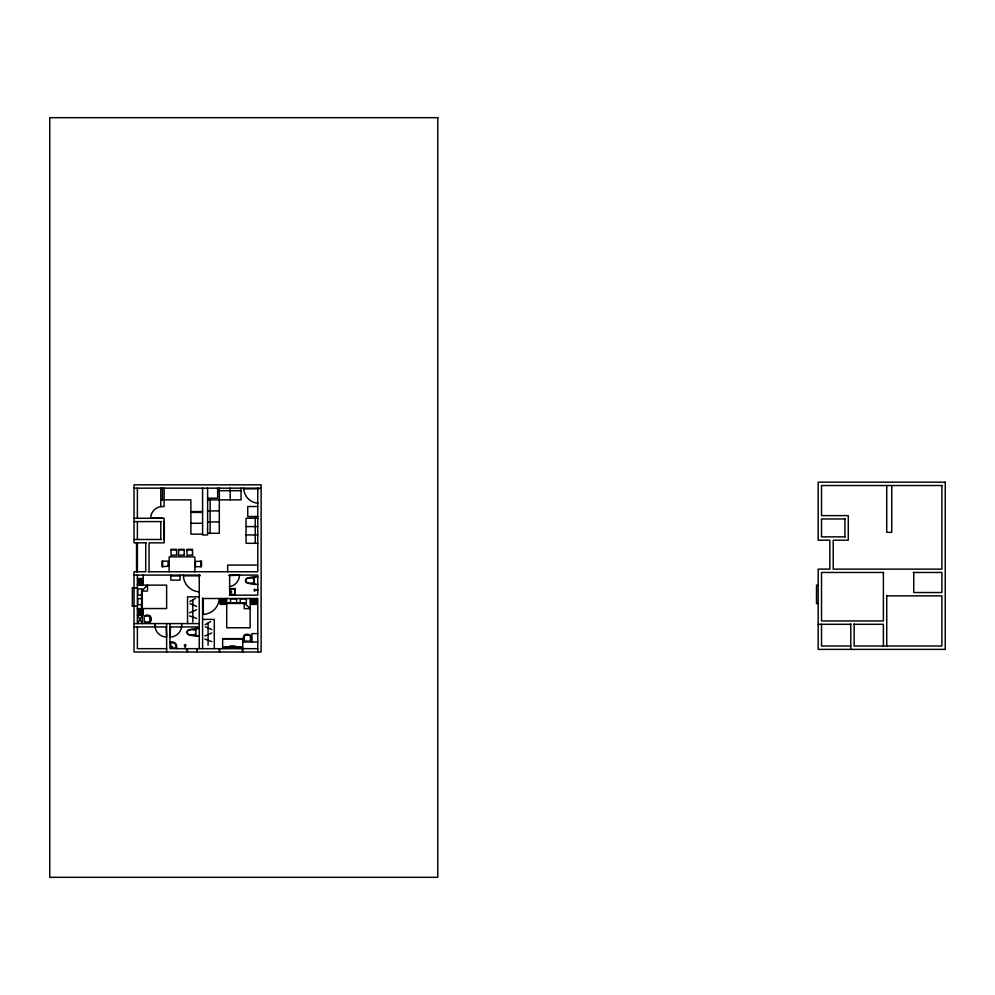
<?xml version="1.0" encoding="UTF-8"?>
<svg xmlns="http://www.w3.org/2000/svg" width="995" height="995" viewBox="0 0 995 995"><rect width="100%" height="100%" fill="white"/><g stroke="black" fill="none" stroke-linecap="round" stroke-linejoin="round"><path stroke-width="1.49" d="M223.8 602.174C219.174 602 224.683 598.318 224.845 603.045M254.745 601.577C250.703 604.015 253.576 598.132 256.088 601.689A2.4 2.4 0 0 1 252.382 603.43A2.4 2.4 0 0 1 252.655 599.288A2.4 2.4 0 0 1 256.101 601.602M244.198 636.837C243.29 634.35 242.718 641.962 244.248 639.773M142.658 582.063L141.315 581.826L142.658 581.055M142.658 612.696L141.315 612.472L142.658 611.701M224.099 601.577L225.455 601.689M140.071 583.941L141.315 581.826M138.715 579.774L139.536 580.869L140.569 579.177M140.071 614.587L141.315 612.472M138.715 610.42L139.536 611.515L140.569 609.823M223.465 648.068L223.278 647.31M229.808 647.136L229.621 646.377M242.083 647.782A10.199 10.199 0 0 1 236.051 648.056L235.877 647.247A9.676 9.676 0 0 1 242.208 647.409L242.083 647.757M229.347 588.791L235.342 588.505L234.969 595.159M139.536 580.869L140.245 582.597M139.536 611.515L140.245 613.231M222.569 603.778L222.855 602.46M223.29 600.42L223.564 599.102M253.215 603.778L253.501 602.46M253.924 600.42L254.21 599.102M250.529 639.648C251.996 641.924 251.486 634.213 250.479 636.775M139.574 583.841L139.996 582.548M141.302 581.229L141.054 579.277M139.574 614.475L139.996 613.194M141.302 611.863L141.054 609.923M224.024 601.838L225.343 602.186M244.272 635.718L244.471 641.054L249.757 641.228L250.529 640.544L250.379 635.631M222.096 603.629L222.644 602.385M223.489 600.495L224.049 599.251M252.742 603.629L253.29 602.385M254.135 600.495L254.683 599.251M223.975 601.963L225.144 602.634M184.635 645.183L185.145 646.078L185.642 645.183M139.113 583.63A2.4 2.4 0 0 1 139.113 579.488A2.4 2.4 0 0 1 142.708 581.553A2.4 2.4 0 0 1 139.113 583.63L139.797 582.461M140.83 580.657L141.514 579.488M139.113 614.276A2.4 2.4 0 0 0 142.708 612.199A2.4 2.4 0 0 0 139.113 610.122A2.4 2.4 0 0 0 139.113 614.276L139.797 613.094M140.83 611.303L141.514 610.122M221.661 603.38L222.457 602.286M223.676 600.594L224.472 599.5M252.307 603.38L253.103 602.286M254.322 600.594L255.118 599.5M185.244 646.103L186.015 645.183M138.715 583.344L139.623 582.336M141.016 580.781L141.924 579.774M138.715 613.977L139.623 612.97M141.016 611.428L141.924 610.42M141.601 591.042L147.509 585.135L147.509 591.042L141.601 591.042L141.601 608.542M254.372 591.018L255.292 590.122M221.288 603.045L222.295 602.137M223.838 600.744L224.845 599.836M251.934 603.045L252.941 602.137M254.484 600.744L255.491 599.836M138.38 582.971L139.474 582.174M141.153 580.943L142.26 580.147M138.38 613.604L139.474 612.808M141.153 611.589L142.26 610.793M139.735 580.694L139.113 579.488M139.735 611.34L139.113 610.122M194.236 571.752L194.871 571.379L194.871 557.212L194.236 556.839L169.15 556.839L169.15 571.752M189.896 601.565L195.343 598.418M220.989 602.634L222.171 601.963M223.975 600.918L225.144 600.246M205.144 624.736L210.592 621.589M251.635 602.634L252.817 601.963M254.608 600.918L255.79 600.246M254.372 590.57L257.767 589.96M149.735 622.161L144.437 622.049L144.151 616.776L144.822 615.992L149.735 616.042M138.131 582.535L139.362 581.976M141.265 581.13L142.509 580.582M138.131 613.169L139.362 612.621M141.265 611.776L142.509 611.228M189.547 612.783L196.575 609.761M204.796 635.954L211.823 632.932M223.253 647.247A9.676 9.676 0 0 1 229.609 647.471L229.484 647.82A10.199 10.199 0 0 1 223.452 648.118M229.609 646.302A9.676 9.676 0 0 1 235.964 646.539L235.827 646.887A10.199 10.199 0 0 1 229.795 647.185M220.791 602.186L222.084 601.764M224.062 601.117L225.343 600.694M251.436 602.186L252.718 601.764M254.695 601.117L255.989 600.694M145.631 615.98C143.317 614.898 150.917 614.674 148.641 615.955M148.641 622.236C151.165 623.43 143.33 623.567 145.755 622.261M230.367 592.261L231.735 591.925L230.367 591.241M137.969 582.063L139.3 581.776M137.969 612.696L139.3 612.41M220.691 601.689L222.034 601.552M224.099 601.328L225.455 601.191M251.325 601.689L252.68 601.552M254.745 601.328L256.088 601.191M140.183 580.533L140.071 579.177M140.183 611.166L140.071 609.823M245.379 635.27L249.272 635.22M229.124 646.738L236.325 646.7M222.78 647.67L229.982 647.633M235.38 647.608L242.581 647.571M942.19 485.523L821.522 485.523L821.522 515.621L848.275 515.621L848.275 540.198L833.201 540.198L833.225 569.128L941.904 569.128L941.904 485.523M134.039 488.159L261.113 488.159M258.849 488.819L243.8 488.819L243.8 488.159A15.049 15.049 0 0 0 257.904 503.171M219.31 490.672L241.051 490.672M207.607 498.196L217.644 498.196L217.644 488.159M160.792 499.863L190.891 499.863L190.891 511.567L202.594 511.567M207.607 499.863L241.051 499.863L241.051 488.159M257.767 506.517L247.73 506.517L247.73 516.542L257.767 516.542M207.607 510.895L219.31 510.895M202.594 512.4L190.891 512.4L190.891 534.141L202.594 534.141M134.039 518.258L164.138 518.258L164.138 542.835L149.051 542.835L149.051 571.752M257.767 518.221L246.063 518.221L246.063 543.295L257.767 543.295M845.302 518.967L821.522 518.967L821.522 536.852L845.302 536.852M134.039 521.604L161.165 521.604M163.528 521.604L164.312 521.604L164.312 539.489L163.528 539.489M207.607 521.927L219.31 521.927M190.891 523.27L202.594 523.27M246.063 526.579L257.767 526.579M207.607 533.308L219.31 533.308L219.31 488.159M246.063 534.937L257.767 534.937M134.039 539.489L161.165 539.489M146.165 542.835L134.039 542.835L134.039 484.814L261.113 484.814L261.113 652.011L134.039 652.011L134.039 571.752L145.718 571.752L145.743 542.835M171.016 549.949L176.55 549.949M178.59 549.949L184.125 549.949M186.936 549.949L192.47 549.949M257.767 565.073L227.668 565.073L227.668 571.752M148.093 571.752L257.767 571.752L257.767 488.159M883.622 572.461L821.522 572.461L821.522 620.955L883.386 620.955L883.386 572.461M913.161 572.461L941.904 572.461L941.904 592.535L913.746 592.535L913.746 572.461M134.039 575.098L200.082 575.098M229.024 575.098L257.767 575.098L257.767 595.159L229.347 595.159M229.211 575.607L239.459 575.098A11.704 11.704 0 0 1 229.223 586.714M200.082 575.831L183.366 575.831L183.366 575.098A16.716 16.716 0 0 0 199.037 591.789M170.829 575.943L180.02 575.943M137.385 578.555L143.23 578.555M137.758 581.553L142.882 581.553M137.385 584.401L143.23 584.401L143.23 575.098M137.385 585.135L166.638 585.135L166.638 608.542L137.385 608.542M818.176 585.172L816.509 585.172L816.509 603.567L818.176 603.567M137.385 587.809L132.372 587.809L132.372 606.204L137.385 606.204M132.372 588.144L134.872 588.144M230.964 589.028L234.546 589.028M254.372 590.047L257.767 590.122M230.964 594.475L234.546 594.475M141.601 595.022L137.733 595.022L137.733 588.94L142.185 588.94L142.185 590.458M886.732 595.868L941.904 595.868L941.904 646.029L854.133 646.029L854.133 623.902M199.249 596.813L187.545 596.813L187.545 623.591M202.594 598.505L257.767 598.505L257.767 652.011M141.601 598.654L137.733 598.654L137.733 604.736L141.601 604.736M220.504 601.44L225.629 601.44M251.15 601.44L256.275 601.44M226.723 602.721L244.223 602.721L250.131 608.629L244.223 608.629L244.223 602.721M226.723 603.43L244.223 603.43M244.807 603.306L246.337 603.306L246.337 598.866L240.243 598.866L240.243 602.721M132.372 605.868L134.872 605.868M137.385 609.276L143.23 609.276L143.23 615.121L137.385 615.121L142.397 623.591L142.397 615.121L137.385 623.591L137.385 575.098M137.758 612.199L142.882 612.199M202.594 619.412L214.298 619.412L214.298 648.665M134.039 623.591L199.249 623.591M818.176 624.3L850.787 624.3M854.133 624.3L883.386 624.3L883.386 646.029M134.039 626.937L166.638 626.937M169.983 626.937L199.249 626.937M257.767 633.616L251.909 633.616L251.909 641.974M222.656 638.802L242.718 638.802M169.983 641.974L172.222 641.974A4.453 4.453 0 0 1 176.675 646.439L176.675 648.665M242.718 641.974L257.767 641.974M850.787 646.029L821.522 646.029L821.522 624.3M171.526 646.663L172.471 646.663M166.638 648.665L137.385 648.665L137.385 626.937M257.767 648.665L169.983 648.665L169.983 623.591M229.758 595.159L229.609 575.098M251.325 601.191L252.68 601.328M220.691 601.191L222.034 601.328M137.969 581.055L139.3 581.341M137.969 611.701L139.3 611.987M251.436 600.694L252.718 601.117M254.695 601.764L255.989 602.186M220.791 600.694L222.084 601.117M189.572 615.893L196.55 618.442M204.821 639.051L211.798 641.601M190.057 603.666L196.6 606.39M205.306 626.825L211.848 629.549M138.131 580.582L139.362 581.13M141.265 581.976L142.509 582.535M138.131 611.228L139.362 611.776M141.265 612.621L142.509 613.169M254.372 589.55L255.267 590.047L254.372 589.177M251.635 600.246L252.817 600.918M254.608 601.963L255.79 602.634M220.989 600.246L222.171 600.918M138.38 580.147L139.474 580.943M141.153 582.174L142.26 582.971M138.38 610.793L139.474 611.589M141.153 612.808L142.26 613.604M251.934 599.836L252.941 600.744M254.484 602.137L255.491 603.045M221.288 599.836L222.295 600.744M184.187 645.183L185.07 646.103M141.016 582.336L141.924 583.344M141.016 612.97L141.924 613.977M252.307 599.5L253.103 600.594M254.322 602.286L255.118 603.38M221.661 599.5L222.457 600.594M223.676 602.286L224.472 603.38M140.83 582.461L141.514 583.63M140.83 613.094L141.514 614.276M252.742 599.251L253.29 600.495M254.135 602.385L254.683 603.629M222.096 599.251L222.644 600.495M223.489 602.385L224.049 603.629M139.574 579.277L139.996 580.57M140.631 582.548L141.054 583.841M139.574 609.923L139.996 611.216M140.631 613.194L141.054 614.475M253.215 599.102L253.501 600.42M253.924 602.46L254.21 603.778M222.569 599.102L222.855 600.42M223.29 602.46L223.564 603.778M140.419 582.597L140.569 583.941M140.419 613.231L140.569 614.587M150.17 617.136L150.195 621.029M891.744 485.523L891.744 532.337L886.732 532.337L886.732 485.523M886.732 595.333L886.732 646.029M850.787 623.902L850.787 649.374M844.929 518.967L844.929 536.852M256.722 598.505L256.722 604.363L250.864 604.363L250.864 598.505M255.255 518.221L255.255 543.295M253.713 598.878L253.713 604.002M250.131 598.505L250.131 627.77L226.723 627.77L226.723 598.505M242.718 652.011L242.718 638.641L222.656 638.641L222.656 648.665M242.382 648.665L242.382 652.011M236.623 602.721L236.623 598.866L230.529 598.866L230.529 602.721M234.795 589.276L234.795 594.226M230.703 589.276L230.703 591.328M230.703 592.174L230.703 594.226M230.181 488.159L230.181 499.863M230.019 591.241L230.019 592.261M226.002 598.505L226.002 604.363L220.144 604.363L220.144 598.505M223.067 598.878L223.067 604.002M219.646 648.665L219.646 652.011M219.31 648.665L219.31 652.011M210.119 499.863L210.119 533.308M208.079 622.92L208.079 645.233M207.607 488.159L207.607 534.974L202.594 534.974L202.594 488.159M203.316 599.189L203.316 614.388L202.594 614.388A16.716 16.716 0 0 0 219.273 598.716M202.594 597.97L202.594 648.665M200.891 561.168L200.891 566.69M199.249 575.098L199.249 648.665M197.172 648.665L197.172 652.011M196.836 648.665L196.836 652.011M192.831 599.749L192.831 622.062M187.47 648.665L187.47 652.011M187.135 648.665L187.135 652.011M185.145 645.183L185.244 648.665M181.687 623.591L181.687 626.937M180.02 575.098L180.02 580.122L170.829 580.122L170.829 575.098M171.998 646.19L171.998 647.136M170.493 626.813L169.983 637.049A11.704 11.704 0 0 0 181.662 626.079M166.638 623.591L166.638 652.011M166.128 626.813L166.638 637.049A11.704 11.704 0 0 1 154.959 626.079M164.138 488.159L164.138 506.554L162.384 506.554A11.704 11.704 0 0 0 150.68 518.258L162.384 518.258M162.459 488.159L162.459 499.863M162.633 561.168L162.633 566.69M160.792 488.159L160.792 506.654M160.792 521.604L160.792 539.489M154.934 623.591L154.934 626.937M142.297 591.042L142.297 608.542M140.32 579.003L140.32 584.115M140.32 609.636L140.32 614.761M137.385 488.159L137.385 518.258M137.385 521.604L137.385 539.489M137.385 542.835L137.385 571.752M136.551 542.835L136.551 571.752M199.249 636.054A7.823 7.823 0 0 1 195.816 635.867L195.816 628.765A7.848 7.848 0 0 1 199.249 628.566M195.654 634.138A10.211 10.211 0 0 1 189.125 634.586A2.761 2.761 0 0 1 187.819 633.803A2.177 2.177 0 0 1 187.819 630.818A2.761 2.761 0 0 1 189.125 630.034A10.211 10.211 0 0 1 195.654 630.482M197.396 636.141A30.895 30.895 0 0 1 188.888 634.748A2.774 2.774 0 0 1 187.11 633.069A2.177 2.177 0 0 1 187.11 631.551A2.774 2.774 0 0 1 188.888 629.872A30.895 30.895 0 0 1 197.396 628.492M257.767 584.326A7.823 7.823 0 0 1 254.334 584.14L254.334 577.038A7.848 7.848 0 0 1 257.767 576.839M255.914 584.413A30.895 30.895 0 0 1 247.407 583.033A2.774 2.774 0 0 1 245.628 581.354A2.177 2.177 0 0 1 245.628 579.824A2.774 2.774 0 0 1 247.407 578.145A30.895 30.895 0 0 1 255.914 576.764M244.571 635.705A5.137 5.137 0 0 1 250.081 635.631M244.185 635.295A5.236 5.236 0 0 1 250.466 635.208M149.748 616.328A5.137 5.137 0 0 1 149.785 621.838M150.158 615.942A5.236 5.236 0 0 1 150.208 622.223M176.712 554.899L171.028 555.359L171.041 549.327L176.525 549.327L176.712 554.899M184.286 554.899L178.602 555.359L178.615 549.327L184.1 549.327L184.286 554.899M192.632 554.899L186.948 555.359L186.96 549.327L192.445 549.327L192.632 554.899M168.217 566.242L162.011 566.677L162.011 561.18L168.006 561.143L168.217 566.242M195.294 561.578L195.517 566.715L201.512 566.677L201.512 561.18L195.306 561.503M437.775 117.684L49.75 117.684L49.75 877.316L437.775 877.316L437.775 117.684M945.25 482.177L818.176 482.177L818.176 540.198L829.855 540.198L829.855 569.128L818.176 569.128L818.176 649.374L945.25 649.374L945.25 482.177M172.222 642.646L171.998 642.646A1.343 1.343 0 0 0 170.655 643.989L170.655 646.663A1.343 1.343 0 0 0 171.998 647.994L174.672 647.994A1.343 1.343 0 0 0 176.003 646.663L176.003 646.439A3.793 3.793 0 0 0 172.222 642.646M254.173 582.411L254.173 578.767A10.211 10.211 0 0 0 247.643 578.319A2.761 2.761 0 0 0 246.337 579.09A2.177 2.177 0 0 0 246.337 582.075A2.761 2.761 0 0 0 247.643 582.859A10.211 10.211 0 0 0 254.173 582.411M221.873 603.517A2.4 2.4 0 0 0 225.467 601.44A2.4 2.4 0 0 0 221.873 599.363A2.4 2.4 0 0 0 221.873 603.517"/></g></svg>
